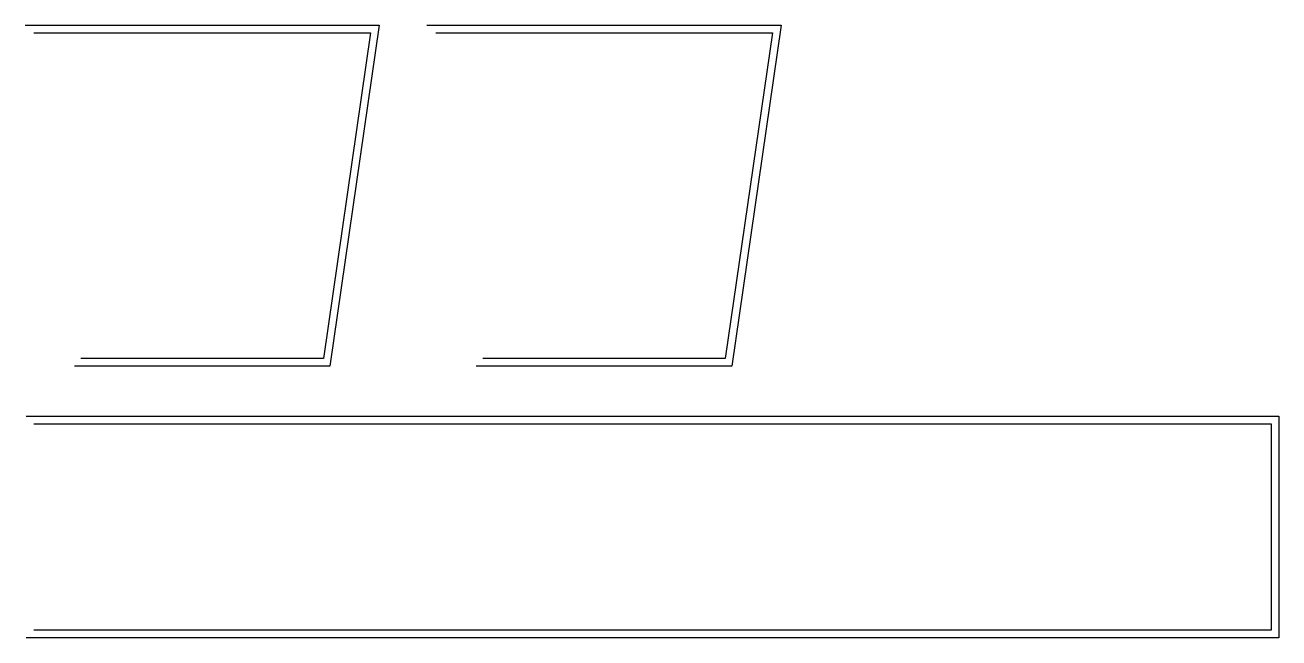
# Model space of a CAD drawing. Header units: millimetres. Extents: x -8 to 1146, y -557 to 7.
import ezdxf

# ---------------------------------------------------------------- set-up
doc = ezdxf.new("R2010")
doc.units = ezdxf.units.MM

msp = doc.modelspace()

# ---------------------------------------------------------------- linework, layer by layer
for points in [[(-8.0855, 7), (318.0855, 7), (272.6602, -307), (37.3398, -307)], [(0, 0), (310, 0), (266.6, -300), (43.4, -300)], [(361.9145, 7), (688.0855, 7), (642.6602, -307), (407.3398, -307)], [(370, 0), (680, 0), (636.6, -300), (413.4, -300)], [(-7, -353), (1146.446, -353), (1146.446, -557), (-7, -557)], [(0, -360), (1139.446, -360), (1139.446, -550), (0, -550)]]:
    msp.add_lwpolyline(points)

doc.saveas('drawing.dxf')
